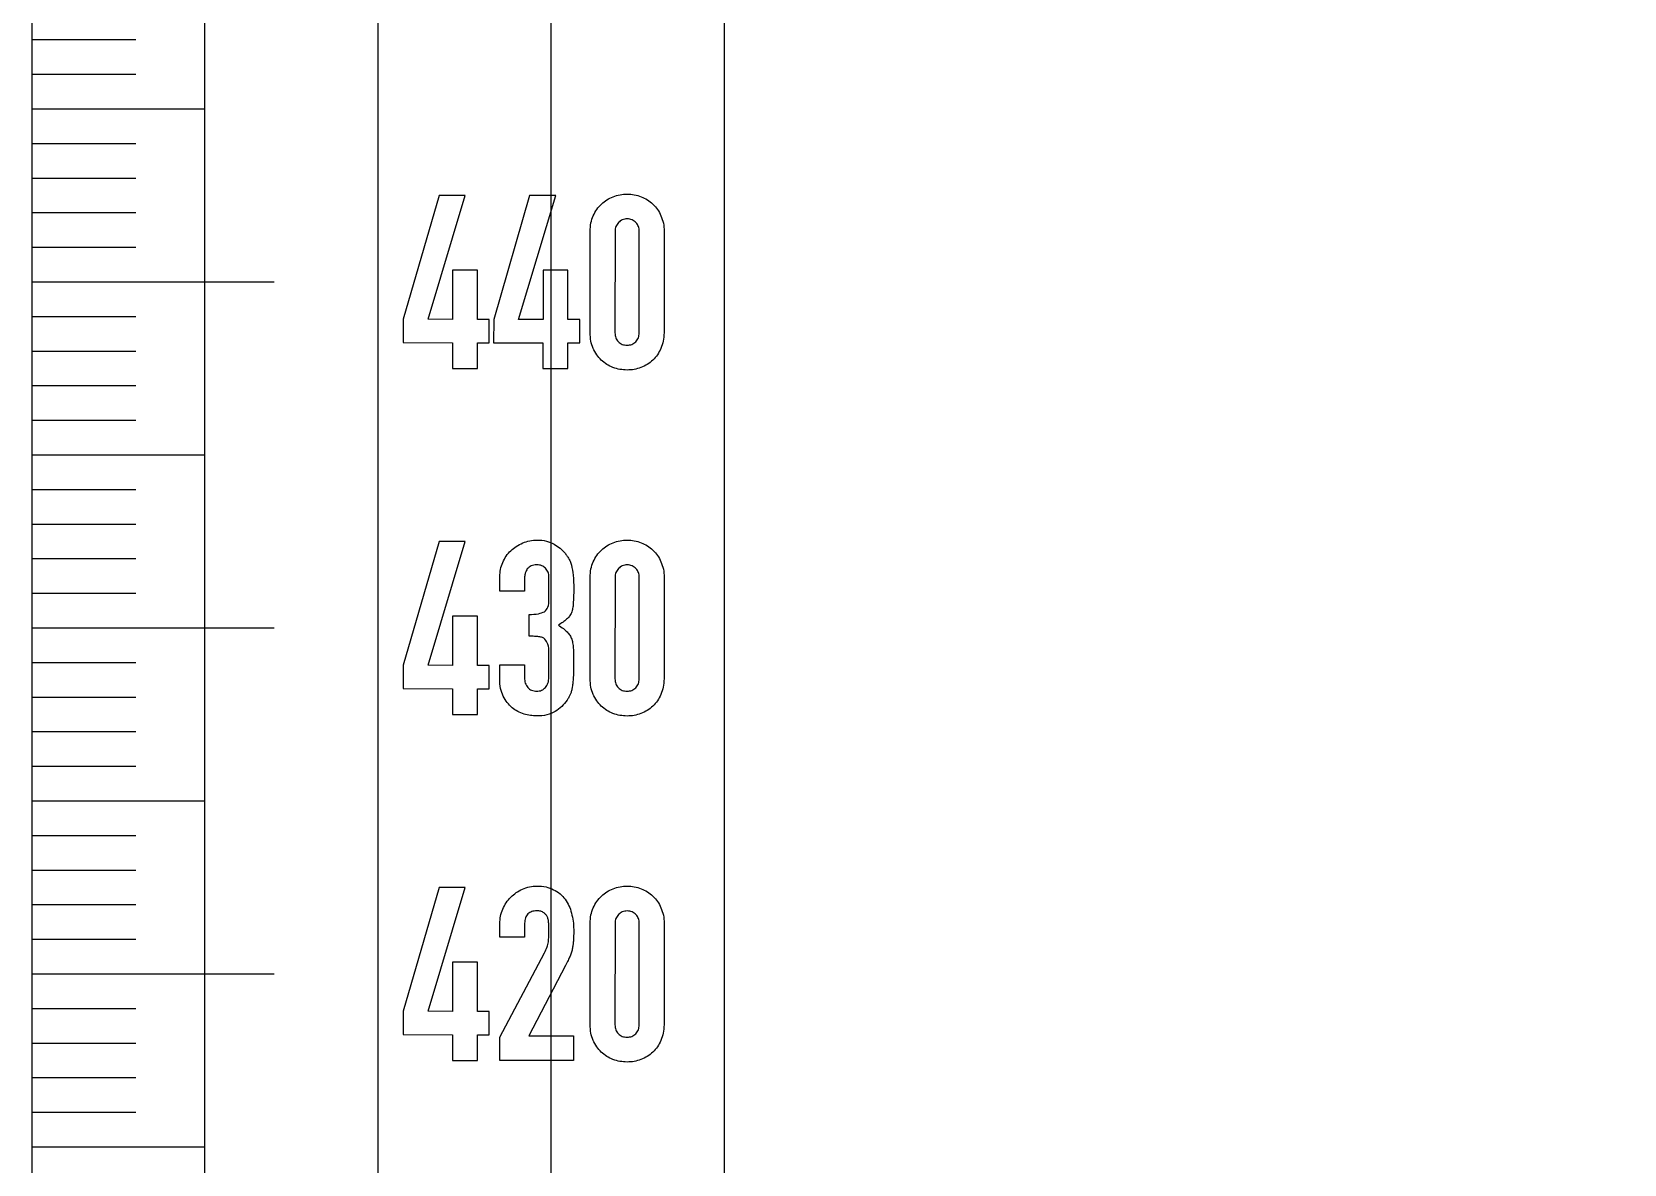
# Model space of a CAD drawing. Header units: millimetres. Extents: x 0 to 736, y 0 to 580.
# Drawn here: x 0 to 46.01, y 414.5 to 447.23 of the extents above; entities that cross this region are included whole.
import ezdxf

# ---------------------------------------------------------------- set-up
doc = ezdxf.new("R2010")
doc.units = ezdxf.units.MM
doc.layers.get('0').update_dxf_attribs({"linetype": 'CONTINUOUS'})

msp = doc.modelspace()

# ---------------------------------------------------------------- linework, layer by layer
for p, q in [((0, 447), (3, 447)), ((0, 446), (3, 446)), ((0, 445), (5, 445)), ((0, 444), (3, 444)), ((0, 443), (3, 443)), ((0, 442), (3, 442)), ((16.132, 438.527), (16.134, 441.462)), ((16.85, 441.462), (16.848, 438.526)), ((17.55, 438.526), (17.552, 441.461)), ((18.269, 441.461), (18.266, 438.525)), ((0, 441), (3, 441)), ((0, 440), (7, 440)), ((0, 439), (3, 439)), ((0, 438), (3, 438)), ((0, 437), (3, 437)), ((0, 436), (3, 436)), ((0, 435), (5, 435)), ((0, 434), (3, 434)), ((0, 433), (3, 433)), ((0, 432), (3, 432)), ((13.521, 431.064), (13.522, 431.479)), ((14.238, 431.471), (14.238, 431.064)), ((14.94, 430.824), (14.94, 431.47)), ((16.132, 428.527), (16.134, 431.462)), ((16.85, 431.462), (16.848, 428.526)), ((17.55, 428.526), (17.552, 431.461)), ((18.269, 431.461), (18.266, 428.525)), ((0, 431), (3, 431)), ((14.238, 431.064), (13.521, 431.064)), ((14.37, 429.757), (14.37, 430.389)), ((0, 430), (7, 430)), ((14.938, 428.57), (14.938, 429.286)), ((0, 429), (3, 429)), ((13.519, 428.522), (13.52, 428.929)), ((13.52, 428.929), (14.236, 428.929)), ((14.236, 428.929), (14.236, 428.557)), ((0, 428), (3, 428)), ((0, 427), (3, 427)), ((0, 426), (3, 426)), ((0, 425), (5, 425)), ((0, 424), (3, 424)), ((0, 423), (3, 423)), ((0, 422), (3, 422)), ((13.521, 421.057), (13.522, 421.45)), ((14.238, 421.464), (14.238, 421.057)), ((16.132, 418.527), (16.134, 421.462)), ((16.85, 421.462), (16.848, 418.526)), ((17.55, 418.526), (17.552, 421.461)), ((18.269, 421.461), (18.266, 418.525)), ((0, 421), (3, 421)), ((14.238, 421.057), (13.521, 421.057)), ((13.519, 418.171), (14.813, 420.607)), ((15.417, 420.241), (14.362, 418.212)), ((0, 420), (7, 420)), ((0, 419), (3, 419)), ((14.362, 418.212), (15.654, 418.211)), ((15.654, 418.211), (15.653, 417.495)), ((0, 418), (3, 418)), ((13.518, 417.497), (13.519, 418.171)), ((15.653, 417.495), (13.518, 417.497)), ((0, 417), (3, 417)), ((0, 416), (3, 416)), ((0, 415), (5, 415))]:
    msp.add_line(p, q)
for points in [[(334.863, 0), (0, 580), (0, 0)], [(326.203, 5), (5, 5), (5, 561.34)], [(317.543, 10), (10, 542.679), (10, 10)], [(308.882, 15), (15, 524.019), (15, 15)], [(300.222, 20), (20, 505.359), (20, 20)], [(12.157, 438.242), (12.156, 437.498), (12.872, 437.497), (12.873, 438.242), (13.217, 438.241), (13.218, 438.916), (12.873, 438.916), (12.875, 440.341), (12.158, 440.342), (12.157, 438.916), (11.448, 438.917), (12.525, 442.498), (11.767, 442.498), (10.732, 438.918), (10.731, 438.243)], [(14.769, 438.24), (14.768, 437.496), (15.485, 437.495), (15.485, 438.24), (15.829, 438.239), (15.83, 438.913), (15.486, 438.914), (15.487, 440.339), (14.771, 440.34), (14.77, 438.914), (14.06, 438.915), (15.138, 442.496), (14.379, 442.496), (13.344, 438.915), (13.343, 438.241)], [(12.157, 428.242), (12.156, 427.498), (12.872, 427.497), (12.873, 428.242), (13.217, 428.241), (13.218, 428.916), (12.873, 428.916), (12.875, 430.341), (12.158, 430.342), (12.157, 428.916), (11.448, 428.917), (12.525, 432.498), (11.767, 432.498), (10.732, 428.918), (10.731, 428.243)], [(12.157, 418.242), (12.156, 417.498), (12.872, 417.497), (12.873, 418.242), (13.217, 418.241), (13.218, 418.916), (12.873, 418.916), (12.875, 420.341), (12.158, 420.342), (12.157, 418.916), (11.448, 418.917), (12.525, 422.498), (11.767, 422.498), (10.732, 418.918), (10.731, 418.243)]]:
    msp.add_lwpolyline(points, close=True)
for points, knots in [([(16.219, 441.912), (16.251, 441.975), (16.315, 442.098), (16.41, 442.199), (16.458, 442.249)], [0, 0, 0, 0, 0.02107908, 0.04149266, 0.04149266, 0.04149266, 0.04149266]), ([(16.458, 442.249), (16.508, 442.293), (16.61, 442.38), (16.733, 442.433), (16.795, 442.459)], [0, 0, 0, 0, 0.02001715, 0.03996019, 0.03996019, 0.03996019, 0.03996019]), ([(16.795, 442.459), (16.861, 442.482), (16.993, 442.526), (17.132, 442.533), (17.202, 442.536)], [0, 0, 0, 0, 0.02083571, 0.04164184, 0.04164184, 0.04164184, 0.04164184]), ([(17.202, 442.536), (17.271, 442.533), (17.408, 442.527), (17.538, 442.481), (17.602, 442.458)], [0, 0, 0, 0, 0.0206313, 0.04096164, 0.04096164, 0.04096164, 0.04096164]), ([(17.602, 442.458), (17.666, 442.432), (17.792, 442.38), (17.895, 442.291), (17.946, 442.247)], [0, 0, 0, 0, 0.02041726, 0.04057331, 0.04057331, 0.04057331, 0.04057331]), ([(17.946, 442.247), (17.993, 442.198), (18.087, 442.097), (18.147, 441.973), (18.178, 441.91)], [0, 0, 0, 0, 0.02029925, 0.04112017, 0.04112017, 0.04112017, 0.04112017]), ([(16.134, 441.462), (16.137, 441.543), (16.142, 441.697), (16.194, 441.842), (16.219, 441.912)], [0, 0, 0, 0, 0.02396916, 0.04596419, 0.04596419, 0.04596419, 0.04596419]), ([(16.949, 441.715), (16.92, 441.679), (16.861, 441.605), (16.854, 441.51), (16.85, 441.462)], [0, 0, 0, 0, 0.01343938, 0.02769777, 0.02769777, 0.02769777, 0.02769777]), ([(17.202, 441.82), (17.153, 441.816), (17.057, 441.808), (16.984, 441.745), (16.949, 441.715)], [0, 0, 0, 0, 0.01428975, 0.0280251, 0.0280251, 0.0280251, 0.0280251]), ([(17.454, 441.714), (17.419, 441.745), (17.346, 441.808), (17.25, 441.816), (17.202, 441.82)], [0, 0, 0, 0, 0.0137354, 0.02802509, 0.02802509, 0.02802509, 0.02802509]), ([(17.552, 441.461), (17.549, 441.51), (17.542, 441.604), (17.483, 441.678), (17.454, 441.714)], [0, 0, 0, 0, 0.01425838, 0.02769777, 0.02769777, 0.02769777, 0.02769777]), ([(18.178, 441.91), (18.204, 441.841), (18.26, 441.696), (18.266, 441.541), (18.269, 441.461)], [0, 0, 0, 0, 0.02215211, 0.04613734, 0.04613734, 0.04613734, 0.04613734]), ([(16.215, 438.078), (16.191, 438.147), (16.14, 438.292), (16.134, 438.447), (16.132, 438.527)], [0, 0, 0, 0, 0.02199501, 0.04596421, 0.04596421, 0.04596421, 0.04596421]), ([(16.848, 438.526), (16.852, 438.477), (16.859, 438.381), (16.917, 438.304), (16.946, 438.267)], [0, 0, 0, 0, 0.01443138, 0.02831409, 0.02831409, 0.02831409, 0.02831409]), ([(17.452, 438.266), (17.48, 438.304), (17.539, 438.38), (17.546, 438.477), (17.55, 438.526)], [0, 0, 0, 0, 0.01388274, 0.02831408, 0.02831408, 0.02831408, 0.02831408]), ([(18.266, 438.525), (18.263, 438.445), (18.257, 438.29), (18.201, 438.145), (18.175, 438.076)], [0, 0, 0, 0, 0.02398523, 0.04613736, 0.04613736, 0.04613736, 0.04613736]), ([(16.454, 437.74), (16.407, 437.79), (16.311, 437.891), (16.248, 438.015), (16.215, 438.078)], [0, 0, 0, 0, 0.02041353, 0.04149263, 0.04149263, 0.04149263, 0.04149263]), ([(16.946, 438.267), (16.982, 438.238), (17.056, 438.179), (17.15, 438.172), (17.199, 438.168)], [0, 0, 0, 0, 0.01343937, 0.02769775, 0.02769775, 0.02769775, 0.02769775]), ([(17.199, 438.168), (17.247, 438.172), (17.342, 438.178), (17.416, 438.237), (17.452, 438.266)], [0, 0, 0, 0, 0.01425839, 0.02769774, 0.02769774, 0.02769774, 0.02769774]), ([(18.175, 438.076), (18.144, 438.013), (18.084, 437.889), (17.989, 437.789), (17.943, 437.739)], [0, 0, 0, 0, 0.02082092, 0.04112014, 0.04112014, 0.04112014, 0.04112014]), ([(16.791, 437.522), (16.729, 437.551), (16.607, 437.607), (16.505, 437.696), (16.454, 437.74)], [0, 0, 0, 0, 0.02018042, 0.04030582, 0.04030582, 0.04030582, 0.04030582]), ([(17.943, 437.739), (17.891, 437.695), (17.787, 437.605), (17.662, 437.55), (17.598, 437.522)], [0, 0, 0, 0, 0.02026353, 0.04091276, 0.04091276, 0.04091276, 0.04091276]), ([(17.198, 437.452), (17.129, 437.455), (16.99, 437.461), (16.857, 437.502), (16.791, 437.522)], [0, 0, 0, 0, 0.02079057, 0.04148602, 0.04148602, 0.04148602, 0.04148602]), ([(17.598, 437.522), (17.534, 437.501), (17.404, 437.46), (17.267, 437.454), (17.198, 437.452)], [0, 0, 0, 0, 0.02018659, 0.04080219, 0.04080219, 0.04080219, 0.04080219]), ([(14.182, 432.454), (14.25, 432.479), (14.386, 432.528), (14.531, 432.535), (14.604, 432.538)], [0, 0, 0, 0, 0.02132335, 0.04319473, 0.04319473, 0.04319473, 0.04319473]), ([(14.604, 432.538), (14.695, 432.535), (14.865, 432.528), (15.018, 432.453), (15.088, 432.418)], [0, 0, 0, 0, 0.02702625, 0.05040295, 0.05040295, 0.05040295, 0.05040295]), ([(16.795, 432.459), (16.861, 432.482), (16.993, 432.526), (17.132, 432.533), (17.202, 432.536)], [0, 0, 0, 0, 0.02083571, 0.04164184, 0.04164184, 0.04164184, 0.04164184]), ([(17.202, 432.536), (17.271, 432.533), (17.408, 432.527), (17.538, 432.481), (17.602, 432.458)], [0, 0, 0, 0, 0.0206313, 0.04096164, 0.04096164, 0.04096164, 0.04096164]), ([(13.606, 431.893), (13.637, 431.956), (13.697, 432.08), (13.791, 432.18), (13.838, 432.23)], [0, 0, 0, 0, 0.02082092, 0.04112014, 0.04112014, 0.04112014, 0.04112014]), ([(13.838, 432.23), (13.89, 432.274), (13.994, 432.365), (14.119, 432.424), (14.182, 432.454)], [0, 0, 0, 0, 0.02037196, 0.04126384, 0.04126384, 0.04126384, 0.04126384]), ([(15.088, 432.418), (15.148, 432.383), (15.256, 432.318), (15.344, 432.227), (15.383, 432.186)], [0, 0, 0, 0, 0.02064555, 0.03765692, 0.03765692, 0.03765692, 0.03765692]), ([(15.383, 432.186), (15.405, 432.159), (15.449, 432.105), (15.485, 432.046), (15.502, 432.018)], [0, 0, 0, 0, 0.01064, 0.02067161, 0.02067161, 0.02067161, 0.02067161]), ([(15.502, 432.018), (15.52, 431.987), (15.559, 431.923), (15.581, 431.851), (15.593, 431.814)], [0, 0, 0, 0, 0.01060662, 0.02238105, 0.02238105, 0.02238105, 0.02238105]), ([(16.219, 431.912), (16.251, 431.975), (16.315, 432.098), (16.41, 432.199), (16.458, 432.249)], [0, 0, 0, 0, 0.02107908, 0.04149266, 0.04149266, 0.04149266, 0.04149266]), ([(16.458, 432.249), (16.508, 432.293), (16.61, 432.38), (16.733, 432.433), (16.795, 432.459)], [0, 0, 0, 0, 0.02001715, 0.03996019, 0.03996019, 0.03996019, 0.03996019]), ([(17.602, 432.458), (17.666, 432.432), (17.792, 432.38), (17.895, 432.291), (17.946, 432.247)], [0, 0, 0, 0, 0.02041726, 0.04057331, 0.04057331, 0.04057331, 0.04057331]), ([(17.946, 432.247), (17.993, 432.198), (18.087, 432.097), (18.147, 431.973), (18.178, 431.91)], [0, 0, 0, 0, 0.02029925, 0.04112017, 0.04112017, 0.04112017, 0.04112017]), ([(13.522, 431.479), (13.525, 431.55), (13.532, 431.693), (13.582, 431.826), (13.606, 431.893)], [0, 0, 0, 0, 0.02134719, 0.04250294, 0.04250294, 0.04250294, 0.04250294]), ([(14.315, 431.703), (14.293, 431.664), (14.25, 431.593), (14.242, 431.51), (14.238, 431.471)], [0, 0, 0, 0, 0.01311202, 0.02468579, 0.02468579, 0.02468579, 0.02468579]), ([(14.589, 431.822), (14.532, 431.819), (14.425, 431.813), (14.35, 431.737), (14.315, 431.703)], [0, 0, 0, 0, 0.0165978, 0.03082806, 0.03082806, 0.03082806, 0.03082806]), ([(14.842, 431.723), (14.807, 431.752), (14.734, 431.812), (14.639, 431.819), (14.589, 431.822)], [0, 0, 0, 0, 0.01314721, 0.0277516, 0.0277516, 0.0277516, 0.0277516]), ([(14.94, 431.47), (14.937, 431.519), (14.93, 431.614), (14.871, 431.687), (14.842, 431.723)], [0, 0, 0, 0, 0.0142584, 0.02769779, 0.02769779, 0.02769779, 0.02769779]), ([(15.593, 431.814), (15.612, 431.718), (15.655, 431.491), (15.656, 431.26), (15.656, 431.126)], [0, 0, 0, 0, 0.02917973, 0.06923897, 0.06923897, 0.06923897, 0.06923897]), ([(16.134, 431.462), (16.137, 431.543), (16.142, 431.697), (16.194, 431.842), (16.219, 431.912)], [0, 0, 0, 0, 0.02396916, 0.04596419, 0.04596419, 0.04596419, 0.04596419]), ([(16.949, 431.715), (16.92, 431.679), (16.861, 431.605), (16.854, 431.51), (16.85, 431.462)], [0, 0, 0, 0, 0.01343938, 0.02769777, 0.02769777, 0.02769777, 0.02769777]), ([(17.202, 431.82), (17.153, 431.816), (17.057, 431.808), (16.984, 431.745), (16.949, 431.715)], [0, 0, 0, 0, 0.01428975, 0.0280251, 0.0280251, 0.0280251, 0.0280251]), ([(17.454, 431.714), (17.419, 431.745), (17.346, 431.808), (17.25, 431.816), (17.202, 431.82)], [0, 0, 0, 0, 0.0137354, 0.02802509, 0.02802509, 0.02802509, 0.02802509]), ([(17.552, 431.461), (17.549, 431.51), (17.542, 431.604), (17.483, 431.678), (17.454, 431.714)], [0, 0, 0, 0, 0.01425838, 0.02769777, 0.02769777, 0.02769777, 0.02769777]), ([(18.178, 431.91), (18.204, 431.841), (18.26, 431.696), (18.266, 431.541), (18.269, 431.461)], [0, 0, 0, 0, 0.02215211, 0.04613734, 0.04613734, 0.04613734, 0.04613734]), ([(15.656, 431.126), (15.656, 431.047), (15.655, 430.907), (15.646, 430.766), (15.642, 430.704)], [0, 0, 0, 0, 0.02352792, 0.04216726, 0.04216726, 0.04216726, 0.04216726]), ([(14.813, 430.466), (14.849, 430.507), (14.939, 430.607), (14.939, 430.743), (14.94, 430.824)], [0, 0, 0, 0, 0.01594138, 0.03915606, 0.03915606, 0.03915606, 0.03915606]), ([(15.642, 430.704), (15.639, 430.655), (15.633, 430.564), (15.605, 430.477), (15.592, 430.438)], [0, 0, 0, 0, 0.01483158, 0.02722704, 0.02722704, 0.02722704, 0.02722704]), ([(14.37, 430.389), (14.462, 430.389), (14.615, 430.388), (14.757, 430.444), (14.813, 430.466)], [0, 0, 0, 0, 0.02728049, 0.04526854, 0.04526854, 0.04526854, 0.04526854]), ([(15.452, 430.248), (15.418, 430.22), (15.343, 430.158), (15.259, 430.108), (15.213, 430.08)], [0, 0, 0, 0, 0.01299634, 0.02926211, 0.02926211, 0.02926211, 0.02926211]), ([(15.592, 430.438), (15.574, 430.402), (15.538, 430.33), (15.48, 430.275), (15.452, 430.248)], [0, 0, 0, 0, 0.01195497, 0.02375424, 0.02375424, 0.02375424, 0.02375424]), ([(14.651, 429.743), (14.61, 429.747), (14.516, 429.757), (14.423, 429.757), (14.37, 429.757)], [0, 0, 0, 0, 0.01233441, 0.02813887, 0.02813887, 0.02813887, 0.02813887]), ([(14.826, 429.673), (14.802, 429.69), (14.749, 429.727), (14.685, 429.737), (14.651, 429.743)], [0, 0, 0, 0, 0.00882188, 0.01912633, 0.01912633, 0.01912633, 0.01912633]), ([(15.213, 430.08), (15.263, 430.047), (15.354, 429.99), (15.431, 429.916), (15.465, 429.883)], [0, 0, 0, 0, 0.01792106, 0.03209272, 0.03209272, 0.03209272, 0.03209272]), ([(15.465, 429.883), (15.494, 429.851), (15.55, 429.789), (15.583, 429.711), (15.599, 429.672)], [0, 0, 0, 0, 0.01261239, 0.02509702, 0.02509702, 0.02509702, 0.02509702]), ([(14.938, 429.286), (14.939, 429.371), (14.939, 429.513), (14.859, 429.627), (14.826, 429.673)], [0, 0, 0, 0, 0.02456423, 0.0410941, 0.0410941, 0.0410941, 0.0410941]), ([(15.599, 429.672), (15.611, 429.626), (15.638, 429.527), (15.644, 429.425), (15.648, 429.37)], [0, 0, 0, 0, 0.01426487, 0.03066841, 0.03066841, 0.03066841, 0.03066841]), ([(15.648, 429.37), (15.65, 429.306), (15.654, 429.161), (15.654, 429.015), (15.654, 428.935)], [0, 0, 0, 0, 0.01931896, 0.04354713, 0.04354713, 0.04354713, 0.04354713]), ([(15.654, 428.935), (15.654, 428.86), (15.653, 428.724), (15.644, 428.588), (15.64, 428.527)], [0, 0, 0, 0, 0.02247465, 0.04076343, 0.04076343, 0.04076343, 0.04076343]), ([(13.617, 428.023), (13.589, 428.098), (13.527, 428.258), (13.522, 428.43), (13.519, 428.522)], [0, 0, 0, 0, 0.0238176, 0.05114045, 0.05114045, 0.05114045, 0.05114045]), ([(14.236, 428.557), (14.239, 428.504), (14.245, 428.402), (14.3, 428.317), (14.327, 428.276)], [0, 0, 0, 0, 0.01561713, 0.02999284, 0.02999284, 0.02999284, 0.02999284]), ([(14.839, 428.275), (14.868, 428.317), (14.929, 428.406), (14.935, 428.513), (14.938, 428.57)], [0, 0, 0, 0, 0.01493826, 0.03162308, 0.03162308, 0.03162308, 0.03162308]), ([(15.64, 428.527), (15.637, 428.478), (15.633, 428.389), (15.618, 428.3), (15.612, 428.261)], [0, 0, 0, 0, 0.01478478, 0.02685139, 0.02685139, 0.02685139, 0.02685139]), ([(16.215, 428.078), (16.191, 428.147), (16.14, 428.292), (16.134, 428.447), (16.132, 428.527)], [0, 0, 0, 0, 0.02199501, 0.04596421, 0.04596421, 0.04596421, 0.04596421]), ([(16.848, 428.526), (16.852, 428.477), (16.859, 428.381), (16.917, 428.304), (16.946, 428.267)], [0, 0, 0, 0, 0.01443138, 0.02831409, 0.02831409, 0.02831409, 0.02831409]), ([(17.452, 428.266), (17.48, 428.304), (17.539, 428.38), (17.546, 428.477), (17.55, 428.526)], [0, 0, 0, 0, 0.01388274, 0.02831408, 0.02831408, 0.02831408, 0.02831408]), ([(18.266, 428.525), (18.263, 428.445), (18.257, 428.29), (18.201, 428.145), (18.175, 428.076)], [0, 0, 0, 0, 0.02398523, 0.04613736, 0.04613736, 0.04613736, 0.04613736]), ([(13.877, 427.693), (13.827, 427.74), (13.723, 427.836), (13.653, 427.96), (13.617, 428.023)], [0, 0, 0, 0, 0.02036063, 0.04222777, 0.04222777, 0.04222777, 0.04222777]), ([(14.327, 428.276), (14.363, 428.245), (14.438, 428.181), (14.536, 428.174), (14.586, 428.17)], [0, 0, 0, 0, 0.01387935, 0.02868706, 0.02868706, 0.02868706, 0.02868706]), ([(14.586, 428.17), (14.637, 428.174), (14.733, 428.18), (14.805, 428.245), (14.839, 428.275)], [0, 0, 0, 0, 0.01463495, 0.02808462, 0.02808462, 0.02808462, 0.02808462]), ([(15.464, 427.91), (15.416, 427.846), (15.318, 427.719), (15.186, 427.626), (15.12, 427.58)], [0, 0, 0, 0, 0.02367027, 0.04793721, 0.04793721, 0.04793721, 0.04793721]), ([(15.555, 428.071), (15.542, 428.044), (15.515, 427.989), (15.482, 427.937), (15.464, 427.91)], [0, 0, 0, 0, 0.00887237, 0.01856809, 0.01856809, 0.01856809, 0.01856809]), ([(15.612, 428.261), (15.605, 428.226), (15.591, 428.161), (15.567, 428.099), (15.555, 428.071)], [0, 0, 0, 0, 0.01064577, 0.01981037, 0.01981037, 0.01981037, 0.01981037]), ([(16.454, 427.74), (16.407, 427.79), (16.311, 427.891), (16.248, 428.015), (16.215, 428.078)], [0, 0, 0, 0, 0.02041353, 0.04149263, 0.04149263, 0.04149263, 0.04149263]), ([(16.946, 428.267), (16.982, 428.238), (17.056, 428.179), (17.15, 428.172), (17.199, 428.168)], [0, 0, 0, 0, 0.01343937, 0.02769775, 0.02769775, 0.02769775, 0.02769775]), ([(17.199, 428.168), (17.247, 428.172), (17.342, 428.178), (17.416, 428.237), (17.452, 428.266)], [0, 0, 0, 0, 0.01425839, 0.02769774, 0.02769774, 0.02769774, 0.02769774]), ([(18.175, 428.076), (18.144, 428.013), (18.084, 427.889), (17.989, 427.789), (17.943, 427.739)], [0, 0, 0, 0, 0.02082092, 0.04112014, 0.04112014, 0.04112014, 0.04112014]), ([(14.221, 427.51), (14.159, 427.532), (14.035, 427.576), (13.93, 427.654), (13.877, 427.693)], [0, 0, 0, 0, 0.01952843, 0.03915135, 0.03915135, 0.03915135, 0.03915135]), ([(14.579, 427.454), (14.52, 427.457), (14.399, 427.462), (14.282, 427.494), (14.221, 427.51)], [0, 0, 0, 0, 0.01743725, 0.03634665, 0.03634665, 0.03634665, 0.03634665]), ([(15.12, 427.58), (15.042, 427.543), (14.871, 427.462), (14.682, 427.457), (14.579, 427.454)], [0, 0, 0, 0, 0.02552664, 0.05606274, 0.05606274, 0.05606274, 0.05606274]), ([(16.791, 427.522), (16.729, 427.551), (16.607, 427.607), (16.505, 427.696), (16.454, 427.74)], [0, 0, 0, 0, 0.02018042, 0.04030582, 0.04030582, 0.04030582, 0.04030582]), ([(17.198, 427.452), (17.129, 427.455), (16.99, 427.461), (16.857, 427.502), (16.791, 427.522)], [0, 0, 0, 0, 0.02079057, 0.04148602, 0.04148602, 0.04148602, 0.04148602]), ([(17.598, 427.522), (17.534, 427.501), (17.404, 427.46), (17.267, 427.454), (17.198, 427.452)], [0, 0, 0, 0, 0.02018659, 0.04080219, 0.04080219, 0.04080219, 0.04080219]), ([(17.943, 427.739), (17.891, 427.695), (17.787, 427.605), (17.662, 427.55), (17.598, 427.522)], [0, 0, 0, 0, 0.02026353, 0.04091276, 0.04091276, 0.04091276, 0.04091276]), ([(13.838, 422.216), (13.888, 422.262), (13.988, 422.357), (14.112, 422.417), (14.175, 422.447)], [0, 0, 0, 0, 0.02029923, 0.04112014, 0.04112014, 0.04112014, 0.04112014]), ([(14.175, 422.447), (14.242, 422.474), (14.378, 422.527), (14.523, 422.534), (14.597, 422.538)], [0, 0, 0, 0, 0.02148536, 0.04337434, 0.04337434, 0.04337434, 0.04337434]), ([(14.597, 422.538), (14.685, 422.535), (14.85, 422.529), (15.003, 422.463), (15.074, 422.432)], [0, 0, 0, 0, 0.02611626, 0.0492751, 0.0492751, 0.0492751, 0.0492751]), ([(15.074, 422.432), (15.139, 422.397), (15.268, 422.325), (15.364, 422.214), (15.411, 422.158)], [0, 0, 0, 0, 0.02201532, 0.04374319, 0.04374319, 0.04374319, 0.04374319]), ([(16.458, 422.249), (16.508, 422.293), (16.61, 422.38), (16.733, 422.433), (16.795, 422.459)], [0, 0, 0, 0, 0.02001715, 0.03996019, 0.03996019, 0.03996019, 0.03996019]), ([(16.795, 422.459), (16.861, 422.482), (16.993, 422.526), (17.132, 422.533), (17.202, 422.536)], [0, 0, 0, 0, 0.02083571, 0.04164184, 0.04164184, 0.04164184, 0.04164184]), ([(17.202, 422.536), (17.271, 422.533), (17.408, 422.527), (17.538, 422.481), (17.602, 422.458)], [0, 0, 0, 0, 0.0206313, 0.04096164, 0.04096164, 0.04096164, 0.04096164]), ([(17.602, 422.458), (17.666, 422.432), (17.792, 422.38), (17.895, 422.291), (17.946, 422.247)], [0, 0, 0, 0, 0.02041726, 0.04057331, 0.04057331, 0.04057331, 0.04057331]), ([(13.606, 421.872), (13.637, 421.935), (13.698, 422.061), (13.791, 422.164), (13.838, 422.216)], [0, 0, 0, 0, 0.02097506, 0.04167795, 0.04167795, 0.04167795, 0.04167795]), ([(15.411, 422.158), (15.45, 422.097), (15.53, 421.972), (15.572, 421.83), (15.593, 421.758)], [0, 0, 0, 0, 0.02171086, 0.04419716, 0.04419716, 0.04419716, 0.04419716]), ([(16.134, 421.462), (16.137, 421.543), (16.142, 421.697), (16.194, 421.842), (16.219, 421.912)], [0, 0, 0, 0, 0.02396916, 0.04596419, 0.04596419, 0.04596419, 0.04596419]), ([(16.219, 421.912), (16.251, 421.975), (16.315, 422.098), (16.41, 422.199), (16.458, 422.249)], [0, 0, 0, 0, 0.02107908, 0.04149266, 0.04149266, 0.04149266, 0.04149266]), ([(17.946, 422.247), (17.993, 422.198), (18.087, 422.097), (18.147, 421.973), (18.178, 421.91)], [0, 0, 0, 0, 0.02029925, 0.04112017, 0.04112017, 0.04112017, 0.04112017]), ([(18.178, 421.91), (18.204, 421.841), (18.26, 421.696), (18.266, 421.541), (18.269, 421.461)], [0, 0, 0, 0, 0.02215211, 0.04613734, 0.04613734, 0.04613734, 0.04613734]), ([(13.522, 421.45), (13.525, 421.524), (13.532, 421.669), (13.581, 421.805), (13.606, 421.872)], [0, 0, 0, 0, 0.02187136, 0.04319471, 0.04319471, 0.04319471, 0.04319471]), ([(14.329, 421.731), (14.303, 421.695), (14.245, 421.616), (14.24, 421.517), (14.238, 421.464)], [0, 0, 0, 0, 0.01315776, 0.02877487, 0.02877487, 0.02877487, 0.02877487]), ([(14.589, 421.822), (14.539, 421.819), (14.443, 421.813), (14.366, 421.757), (14.329, 421.731)], [0, 0, 0, 0, 0.01474926, 0.02805729, 0.02805729, 0.02805729, 0.02805729]), ([(14.793, 421.765), (14.765, 421.782), (14.702, 421.818), (14.629, 421.821), (14.589, 421.822)], [0, 0, 0, 0, 0.00957901, 0.02142518, 0.02142518, 0.02142518, 0.02142518]), ([(14.898, 421.639), (14.885, 421.664), (14.858, 421.713), (14.815, 421.748), (14.793, 421.765)], [0, 0, 0, 0, 0.00828123, 0.01660699, 0.01660699, 0.01660699, 0.01660699]), ([(14.933, 421.456), (14.932, 421.489), (14.93, 421.552), (14.908, 421.611), (14.898, 421.639)], [0, 0, 0, 0, 0.00987058, 0.01869946, 0.01869946, 0.01869946, 0.01869946]), ([(14.94, 421.267), (14.94, 421.298), (14.939, 421.361), (14.935, 421.424), (14.933, 421.456)], [0, 0, 0, 0, 0.00930642, 0.01897666, 0.01897666, 0.01897666, 0.01897666]), ([(15.593, 421.758), (15.612, 421.681), (15.649, 421.524), (15.654, 421.363), (15.656, 421.28)], [0, 0, 0, 0, 0.02365398, 0.04828335, 0.04828335, 0.04828335, 0.04828335]), ([(16.949, 421.715), (16.92, 421.679), (16.861, 421.605), (16.854, 421.51), (16.85, 421.462)], [0, 0, 0, 0, 0.01343938, 0.02769777, 0.02769777, 0.02769777, 0.02769777]), ([(17.202, 421.82), (17.153, 421.816), (17.057, 421.808), (16.984, 421.745), (16.949, 421.715)], [0, 0, 0, 0, 0.01428975, 0.0280251, 0.0280251, 0.0280251, 0.0280251]), ([(17.454, 421.714), (17.419, 421.745), (17.346, 421.808), (17.25, 421.816), (17.202, 421.82)], [0, 0, 0, 0, 0.0137354, 0.02802509, 0.02802509, 0.02802509, 0.02802509]), ([(17.552, 421.461), (17.549, 421.51), (17.542, 421.604), (17.483, 421.678), (17.454, 421.714)], [0, 0, 0, 0, 0.01425838, 0.02769777, 0.02769777, 0.02769777, 0.02769777]), ([(14.926, 420.923), (14.93, 420.975), (14.939, 421.089), (14.94, 421.204), (14.94, 421.267)], [0, 0, 0, 0, 0.01566047, 0.03444887, 0.03444887, 0.03444887, 0.03444887]), ([(15.649, 420.971), (15.646, 420.932), (15.64, 420.854), (15.627, 420.777), (15.621, 420.74)], [0, 0, 0, 0, 0.01180969, 0.02335546, 0.02335546, 0.02335546, 0.02335546]), ([(15.656, 421.28), (15.656, 421.224), (15.656, 421.121), (15.651, 421.018), (15.649, 420.971)], [0, 0, 0, 0, 0.01685484, 0.03090968, 0.03090968, 0.03090968, 0.03090968]), ([(14.813, 420.607), (14.842, 420.662), (14.894, 420.763), (14.916, 420.873), (14.926, 420.923)], [0, 0, 0, 0, 0.01869959, 0.0336883, 0.0336883, 0.0336883, 0.0336883]), ([(15.55, 420.515), (15.531, 420.473), (15.489, 420.381), (15.442, 420.291), (15.417, 420.241)], [0, 0, 0, 0, 0.01374547, 0.03046905, 0.03046905, 0.03046905, 0.03046905]), ([(15.621, 420.74), (15.612, 420.702), (15.595, 420.625), (15.565, 420.552), (15.55, 420.515)], [0, 0, 0, 0, 0.0115818, 0.02358179, 0.02358179, 0.02358179, 0.02358179]), ([(16.215, 418.078), (16.191, 418.147), (16.14, 418.292), (16.134, 418.447), (16.132, 418.527)], [0, 0, 0, 0, 0.02199501, 0.04596421, 0.04596421, 0.04596421, 0.04596421]), ([(16.848, 418.526), (16.852, 418.477), (16.859, 418.381), (16.917, 418.304), (16.946, 418.267)], [0, 0, 0, 0, 0.01443138, 0.02831409, 0.02831409, 0.02831409, 0.02831409]), ([(16.946, 418.267), (16.982, 418.238), (17.056, 418.179), (17.15, 418.172), (17.199, 418.168)], [0, 0, 0, 0, 0.01343937, 0.02769775, 0.02769775, 0.02769775, 0.02769775]), ([(17.199, 418.168), (17.247, 418.172), (17.342, 418.178), (17.416, 418.237), (17.452, 418.266)], [0, 0, 0, 0, 0.01425839, 0.02769774, 0.02769774, 0.02769774, 0.02769774]), ([(17.452, 418.266), (17.48, 418.304), (17.539, 418.38), (17.546, 418.477), (17.55, 418.526)], [0, 0, 0, 0, 0.01388274, 0.02831408, 0.02831408, 0.02831408, 0.02831408]), ([(18.266, 418.525), (18.263, 418.445), (18.257, 418.29), (18.201, 418.145), (18.175, 418.076)], [0, 0, 0, 0, 0.02398523, 0.04613736, 0.04613736, 0.04613736, 0.04613736]), ([(16.454, 417.74), (16.407, 417.79), (16.311, 417.891), (16.248, 418.015), (16.215, 418.078)], [0, 0, 0, 0, 0.02041353, 0.04149263, 0.04149263, 0.04149263, 0.04149263]), ([(18.175, 418.076), (18.144, 418.013), (18.084, 417.889), (17.989, 417.789), (17.943, 417.739)], [0, 0, 0, 0, 0.02082092, 0.04112014, 0.04112014, 0.04112014, 0.04112014]), ([(16.791, 417.522), (16.729, 417.551), (16.607, 417.607), (16.505, 417.696), (16.454, 417.74)], [0, 0, 0, 0, 0.02018042, 0.04030582, 0.04030582, 0.04030582, 0.04030582]), ([(17.198, 417.452), (17.129, 417.455), (16.99, 417.461), (16.857, 417.502), (16.791, 417.522)], [0, 0, 0, 0, 0.02079057, 0.04148602, 0.04148602, 0.04148602, 0.04148602]), ([(17.598, 417.522), (17.534, 417.501), (17.404, 417.46), (17.267, 417.454), (17.198, 417.452)], [0, 0, 0, 0, 0.02018659, 0.04080219, 0.04080219, 0.04080219, 0.04080219]), ([(17.943, 417.739), (17.891, 417.695), (17.787, 417.605), (17.662, 417.55), (17.598, 417.522)], [0, 0, 0, 0, 0.02026353, 0.04091276, 0.04091276, 0.04091276, 0.04091276])]:
    msp.add_open_spline(points, degree=3, knots=knots)

doc.saveas('drawing.dxf')
